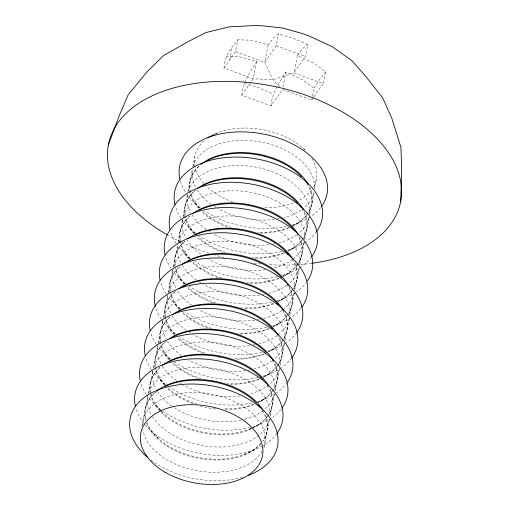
<?xml version="1.0" encoding="UTF-8"?>
<svg xmlns="http://www.w3.org/2000/svg" width="510" height="510" viewBox="0 0 510 510"><rect width="100%" height="100%" fill="white"/><g stroke="black" fill="none" stroke-linecap="round" stroke-linejoin="round"><path stroke-width="0.38" stroke-dasharray="2.55 1.91" d="M142.003 426.513L145.21 408.912M145.701 408.172L147.792 396.691A61.895 38.964 10.3 0 0 151.693 415.229M148.346 393.631L150.157 383.679M150.648 382.94L152.879 370.693A61.895 38.964 10.3 0 0 156.264 389.315M153.433 367.633L155.11 358.453M155.588 357.759L157.679 346.277A61.895 38.964 10.3 0 0 161.205 364.134M158.24 343.217L160.051 333.266M160.535 332.571L162.76 320.325A61.895 38.964 10.3 0 0 166.145 338.946M163.321 317.265L164.991 308.085M165.482 307.345L167.573 295.864A61.895 38.964 10.3 0 0 171.099 313.72M168.128 292.804L169.938 282.852M170.429 282.113L172.52 270.631A61.895 38.964 10.3 0 0 176.046 288.488M173.215 266.806L174.892 257.626M175.383 256.887L177.474 245.406A61.895 38.964 10.3 0 0 180.993 263.262M178.028 242.346L179.839 232.394M180.33 231.655L182.561 219.408A61.895 38.964 10.3 0 0 186.322 238.712M182.975 217.113L184.786 207.168M185.283 206.429L187.508 194.183A61.895 38.964 10.3 0 0 190.893 212.804M187.929 191.887L189.739 181.936M190.224 181.241L192.308 169.76A61.895 38.964 10.3 0 0 195.834 187.616M192.869 166.7L194.68 156.755M263.88 448.156L266.947 431.32M267.438 430.58L269.529 419.099A61.895 38.964 10.3 0 1 217.024 447.015A61.895 38.964 10.3 0 1 152.496 416.574M270.09 416.039L271.9 406.087M272.391 405.348L274.482 393.873A61.895 38.964 10.3 0 1 263.504 410.276M275.037 390.813L276.847 380.862M277.332 380.167L279.423 368.685A61.895 38.964 10.3 0 1 249.282 394.128M279.977 365.625L281.788 355.674M282.272 354.979L284.363 343.504A61.895 38.964 10.3 0 1 272.761 360.385M284.918 340.444L286.728 330.493M287.219 329.753L289.31 318.272M289.871 315.212L291.682 305.26M292.173 304.521L294.264 293.046M294.818 289.986L296.629 280.035M297.12 279.295L299.211 267.814A61.895 38.964 10.3 0 1 287.608 284.701M299.765 264.754L301.576 254.802M302.073 254.063L304.024 243.353M304.719 239.528L306.529 229.576M307.02 228.837L309.111 217.356A61.895 38.964 10.3 0 1 297.508 234.243M309.666 214.296L311.476 204.344M311.961 203.649L314.052 192.174A61.895 38.964 10.3 0 1 303.074 208.577M314.606 189.114L316.417 179.163M224.037 68.098C224.145 56.591 231.049 48.316 237.813 39.786L250.455 40.194L268.145 44.854L274.622 36.733L278.505 33.96L293.307 38.346L307.74 44.612L305.42 56.438L293.97 72.917L272.85 79.777L253.279 78.744L224.037 68.098L235.492 51.618L237.813 39.786M229.768 59.855L232.273 47.086M313.522 97.506L311.757 100.043L282.521 89.39L271.065 105.87L241.829 95.223C242.658 82.435 250.091 71.827 256.696 61.328L239.005 56.667L226.363 56.266M256.696 61.328L253.279 78.744L251.079 81.912M268.145 44.854L264.728 62.271L272.85 79.777L279.831 86.719M235.492 51.618L264.728 62.271L276.184 45.792L278.505 33.96M271.065 105.87C271.894 93.081 279.333 82.473 285.931 71.98L302.972 79.968L314.077 88.211L311.757 100.043M282.961 87.121L285.931 71.98M297.387 55.501L293.97 72.917L323.206 83.564L325.533 71.731L314.428 63.489L297.387 55.501L303.858 47.379L307.74 44.612M314.077 88.211L319.987 79.031L325.533 71.731M241.829 95.223L250.633 82.543M313.962 96.874L323.206 83.564M215.526 133.92L217.579 132.951M292.479 225.834L299.313 222.602M288.22 250.697L294.372 247.79M283.273 275.929L289.425 273.016M277.638 301.48L284.472 298.248M272.691 326.706L279.525 323.474M268.426 351.613L274.571 348.706M263.472 376.845L269.624 373.932M257.85 402.352L264.684 399.12M249.492 429.152L252.227 427.858M252.909 427.533L259.743 424.301M244.539 454.378L254.79 449.533M244.15 83.391L258.952 87.771L273.385 94.038M276.184 45.792L305.42 56.438M303.66 148.799L304.719 149.889M195.043 203.407L199.276 207.78M190.102 228.595L194.865 233.51M185.155 253.821L189.918 258.742M180.202 279.053L184.964 283.968M175.255 304.279L180.017 309.2M170.308 329.511L174.535 333.884M165.355 354.737L170.117 359.658M160.414 379.925L165.176 384.84M155.473 405.106L160.236 410.027M160.765 410.575L163.41 413.304M150.526 430.338L158.457 438.536M277.217 335.025A61.895 38.964 10.3 0 1 277.861 365.211M277.459 365.797A61.895 38.964 10.3 0 1 263.415 377.438M258.889 379.478A61.895 38.964 10.3 0 1 229.749 384.368M198.237 378.567A61.895 38.964 10.3 0 1 171.596 362.483M168.784 359.512A61.895 38.964 10.3 0 1 160.427 344.25M160.267 343.561A61.895 38.964 10.3 0 1 171.162 316.098M239.949 395.926A61.895 38.964 10.3 0 1 183.332 385.024M181.343 383.864A61.895 38.964 10.3 0 1 179.947 383.01M176.594 380.753A61.895 38.964 10.3 0 1 162.39 366.161M158.361 343.23A61.895 38.964 10.3 0 1 225.86 318.418A61.895 38.964 10.3 0 1 279.882 365.6M274.979 363.611A61.895 38.964 10.3 0 1 273.398 389.697M273.003 390.284A61.895 38.964 10.3 0 1 258.226 402.288M253.738 404.239A61.895 38.964 10.3 0 1 223.788 408.822M197.357 404.277A61.895 38.964 10.3 0 1 168.351 388.123M164.864 384.604A61.895 38.964 10.3 0 1 155.811 368.048M155.505 366.454A61.895 38.964 10.3 0 1 166.706 340.591M287.257 382.423A74.97 47.2 10.3 0 1 276.42 392.942M275.808 393.357A74.97 47.2 10.3 0 1 257.442 401.574M252.016 402.919A74.97 47.2 10.3 0 1 170.187 387.536M165.661 384.317A74.97 47.2 10.3 0 1 151.693 369.979M151.279 369.374A74.97 47.2 10.3 0 1 145.758 357.708M262.376 410.665A61.895 38.964 10.3 0 1 263.02 440.85M260.833 443.738A61.895 38.964 10.3 0 1 199.442 458.515A61.895 38.964 10.3 0 1 146.682 423.376M145.771 420.584A61.895 38.964 10.3 0 1 156.946 391.259M142.564 425.053A61.895 38.964 10.3 0 1 211.019 394.058A61.895 38.964 10.3 0 1 263.695 447.353M262.051 451.012A61.895 38.964 10.3 0 1 197.293 470.768A61.895 38.964 10.3 0 1 142.896 429.853M242.601 477.213A74.97 47.2 10.3 0 1 150.82 459.963M272.276 360.213A61.895 38.964 10.3 0 1 272.92 390.392M272.098 391.559A61.895 38.964 10.3 0 1 258.474 402.619M253.948 404.666A61.895 38.964 10.3 0 1 224.808 409.555M215.66 408.969A61.895 38.964 10.3 0 1 200.551 406.068M193.296 403.754A61.895 38.964 10.3 0 1 167.866 388.818M164.379 385.299A61.895 38.964 10.3 0 1 155.486 369.438M155.327 368.749A61.895 38.964 10.3 0 1 165.61 341.776M262.88 410.754A61.895 38.964 10.3 0 1 241.989 419.889M241.192 420.061A61.895 38.964 10.3 0 1 172.31 406.4M171.653 405.934A61.895 38.964 10.3 0 1 157.45 391.348M153.65 367.659A61.895 38.964 10.3 0 1 221.531 343.714A61.895 38.964 10.3 0 1 274.941 390.787M270.039 388.798A61.895 38.964 10.3 0 1 268.458 414.885M268.062 415.471A61.895 38.964 10.3 0 1 251.793 428.177M251.035 428.508A61.895 38.964 10.3 0 1 161.613 411.576M161.039 410.983A61.895 38.964 10.3 0 1 150.871 393.236M150.705 392.439A61.895 38.964 10.3 0 1 159.961 367.276M281.01 409.364A74.97 47.2 10.3 0 1 271.479 418.123M270.867 418.544A74.97 47.2 10.3 0 1 253.26 426.538M250.206 427.374A74.97 47.2 10.3 0 1 163.264 411.372M160.72 409.505A74.97 47.2 10.3 0 1 146.752 395.167M146.338 394.561A74.97 47.2 10.3 0 1 140.626 382.194M311.948 263.275A148.875 88.976 11.1 0 1 299.67 264.543M298.885 264.601A148.875 88.976 11.1 0 1 268.005 264.575M260.929 263.989A148.875 88.976 11.1 0 1 253.814 263.185M224.215 257.575A148.875 88.976 11.1 0 1 215.01 255.051M208.972 253.183A148.875 88.976 11.1 0 1 181.662 242.39M180.948 242.046A148.875 88.976 11.1 0 1 167.911 235.237M311.852 158.508A61.895 38.964 10.3 0 1 312.49 188.694M311.667 189.86A61.895 38.964 10.3 0 1 298.044 200.921M293.518 202.961A61.895 38.964 10.3 0 1 264.378 207.857M232.866 202.056A61.895 38.964 10.3 0 1 206.231 185.971M203.955 183.6A61.895 38.964 10.3 0 1 195.062 167.739M194.897 167.05A61.895 38.964 10.3 0 1 205.791 139.587M215.277 133.926A61.895 38.964 10.3 0 1 304.872 149.946M301.231 209.935A61.895 38.964 10.3 0 1 283.911 217.617M279.161 218.688A61.895 38.964 10.3 0 1 277.548 218.975M274.584 219.415A61.895 38.964 10.3 0 1 217.961 208.507M215.972 207.353A61.895 38.964 10.3 0 1 214.583 206.493M211.223 204.236A61.895 38.964 10.3 0 1 197.019 189.65M192.99 166.719A61.895 38.964 10.3 0 1 260.489 141.901A61.895 38.964 10.3 0 1 314.511 189.083M309.615 187.1A61.895 38.964 10.3 0 1 292.855 225.777M289.062 227.454A61.895 38.964 10.3 0 1 257.665 232.279M231.259 227.53A61.895 38.964 10.3 0 1 202.98 211.605M199.493 208.093A61.895 38.964 10.3 0 1 201.335 164.073M320.586 207.666A74.97 47.2 10.3 0 1 311.055 216.425M310.437 216.839A74.97 47.2 10.3 0 1 292.071 225.057M286.645 226.408A74.97 47.2 10.3 0 1 204.816 211.025M200.29 207.806A74.97 47.2 10.3 0 1 187.183 194.68M185.13 191.645A74.97 47.2 10.3 0 1 180.387 181.197M306.912 183.696A61.895 38.964 10.3 0 1 307.549 213.881M307.147 214.468A61.895 38.964 10.3 0 1 293.103 226.108M288.577 228.148A61.895 38.964 10.3 0 1 259.437 233.038M227.925 227.237A61.895 38.964 10.3 0 1 202.495 212.3M198.473 208.182A61.895 38.964 10.3 0 1 201.482 164.29M296.909 234.683A61.895 38.964 10.3 0 1 278.97 242.805M275.024 243.716A61.895 38.964 10.3 0 1 272.608 244.156M268.885 244.692A61.895 38.964 10.3 0 1 213.677 234.058M210.33 232.107A61.895 38.964 10.3 0 1 208.953 231.24M206.282 229.423A61.895 38.964 10.3 0 1 192.079 214.831M188.279 191.148A61.895 38.964 10.3 0 1 256.167 167.203A61.895 38.964 10.3 0 1 309.57 214.27M304.342 211.593A61.895 38.964 10.3 0 1 287.914 250.958M284.121 252.635A61.895 38.964 10.3 0 1 251.959 257.435M225.598 252.475A61.895 38.964 10.3 0 1 198.039 236.793M194.552 233.274A61.895 38.964 10.3 0 1 185.5 216.724M185.194 215.124A61.895 38.964 10.3 0 1 197.019 188.776M316.525 231.687A74.97 47.2 10.3 0 1 306.108 241.612M305.496 242.027A74.97 47.2 10.3 0 1 287.889 250.021M281.705 251.589A74.97 47.2 10.3 0 1 199.212 235.76M195.974 233.459A74.97 47.2 10.3 0 1 181.381 218.65M180.973 218.044A74.97 47.2 10.3 0 1 175.255 205.677M292.058 259.38A61.895 38.964 10.3 0 1 292.702 289.565M291.879 290.732A61.895 38.964 10.3 0 1 278.256 301.792M273.73 303.832A61.895 38.964 10.3 0 1 244.59 308.728M213.078 302.927A61.895 38.964 10.3 0 1 187.648 287.991M184.161 284.472A61.895 38.964 10.3 0 1 175.268 268.611M174.943 267.125A61.895 38.964 10.3 0 1 185.391 240.949M294.244 293.04A61.895 38.964 10.3 0 1 283.286 309.449M282.062 310.373A61.895 38.964 10.3 0 1 263.345 318.686M259.367 319.56A61.895 38.964 10.3 0 1 257.754 319.846M254.79 320.286A61.895 38.964 10.3 0 1 198.83 309.742M192.091 305.573A61.895 38.964 10.3 0 1 177.231 290.522M173.432 266.832A61.895 38.964 10.3 0 1 241.313 242.887A61.895 38.964 10.3 0 1 294.723 289.954M289.151 286.588A61.895 38.964 10.3 0 1 288.239 314.052M287.844 314.638A61.895 38.964 10.3 0 1 273.067 326.649M269.274 328.325A61.895 38.964 10.3 0 1 237.87 333.151M211.471 328.402A61.895 38.964 10.3 0 1 183.192 312.477M179.705 308.964A61.895 38.964 10.3 0 1 170.652 292.409M170.346 290.815A61.895 38.964 10.3 0 1 179.743 266.449M300.792 308.537A74.97 47.2 10.3 0 1 291.261 317.296M290.649 317.711A74.97 47.2 10.3 0 1 273.035 325.712M266.858 327.28A74.97 47.2 10.3 0 1 185.028 311.897M180.502 308.677A74.97 47.2 10.3 0 1 166.534 294.34M166.12 293.734A74.97 47.2 10.3 0 1 160.599 282.068M297.011 234.154A61.895 38.964 10.3 0 1 297.649 264.339M297.247 264.926A61.895 38.964 10.3 0 1 283.203 276.567M278.683 278.607A61.895 38.964 10.3 0 1 249.537 283.496M218.031 277.695A61.895 38.964 10.3 0 1 192.595 262.758M188.572 258.64A61.895 38.964 10.3 0 1 180.221 243.378M180.055 242.69A61.895 38.964 10.3 0 1 190.338 215.717M287.009 285.141A61.895 38.964 10.3 0 1 269.076 293.256M264.32 294.327A61.895 38.964 10.3 0 1 262.707 294.614M259.743 295.054A61.895 38.964 10.3 0 1 203.12 284.153M201.131 282.993A61.895 38.964 10.3 0 1 199.053 281.698M196.382 279.882A61.895 38.964 10.3 0 1 182.178 265.289M178.149 242.358A61.895 38.964 10.3 0 1 245.648 217.547A61.895 38.964 10.3 0 1 299.67 264.728M294.774 262.739A61.895 38.964 10.3 0 1 293.193 288.826M292.791 289.412A61.895 38.964 10.3 0 1 278.014 301.416M273.526 303.367A61.895 38.964 10.3 0 1 241.3 307.855M215.698 302.934A61.895 38.964 10.3 0 1 188.139 287.251M184.652 283.732A61.895 38.964 10.3 0 1 175.599 267.176M175.293 265.582A61.895 38.964 10.3 0 1 184.697 241.217M307.045 281.552A74.97 47.2 10.3 0 1 296.214 292.071M295.596 292.485A74.97 47.2 10.3 0 1 277.236 300.702M271.804 302.048A74.97 47.2 10.3 0 1 189.312 286.218M186.073 283.917A74.97 47.2 10.3 0 1 171.481 269.108M171.073 268.502A74.97 47.2 10.3 0 1 165.546 256.836M301.958 208.922A61.895 38.964 10.3 0 1 302.596 239.107M302.2 239.694A61.895 38.964 10.3 0 1 288.156 251.334M283.63 253.374A61.895 38.964 10.3 0 1 254.484 258.27M222.978 252.469A61.895 38.964 10.3 0 1 197.548 237.532M194.061 234.013A61.895 38.964 10.3 0 1 185.347 218.841M185.009 217.464A61.895 38.964 10.3 0 1 195.904 190M304.145 242.581A61.895 38.964 10.3 0 1 293.186 258.991M292.561 259.469A61.895 38.964 10.3 0 1 273.245 268.228M265.442 269.726A61.895 38.964 10.3 0 1 208.73 259.29M200.685 254.184A61.895 38.964 10.3 0 1 187.132 240.063M183.332 216.374A61.895 38.964 10.3 0 1 250.601 192.315A61.895 38.964 10.3 0 1 304.68 238.712M299.395 236.819A61.895 38.964 10.3 0 1 298.14 263.6M297.738 264.186A61.895 38.964 10.3 0 1 282.967 276.19M279.174 277.867A61.895 38.964 10.3 0 1 247.012 282.661M221.372 277.944A61.895 38.964 10.3 0 1 193.086 262.019M190.153 259.106A61.895 38.964 10.3 0 1 180.546 241.95M180.387 241.153A61.895 38.964 10.3 0 1 189.643 215.991M311.578 256.912A74.97 47.2 10.3 0 1 301.767 266.418M301.161 266.838A74.97 47.2 10.3 0 1 282.183 275.47M277.542 276.649A74.97 47.2 10.3 0 1 194.928 261.439M190.396 258.219A74.97 47.2 10.3 0 1 177.741 245.699M176.02 243.276A74.97 47.2 10.3 0 1 170.499 231.61M267.329 385.439A61.895 38.964 10.3 0 1 267.967 415.625M267.151 416.791A61.895 38.964 10.3 0 1 252.055 428.572M251.302 428.916A61.895 38.964 10.3 0 1 190.243 429.649A61.895 38.964 10.3 0 1 150.539 394.663M150.373 393.975A61.895 38.964 10.3 0 1 161.275 366.511M148.703 392.891A61.895 38.964 10.3 0 1 216.584 368.947A61.895 38.964 10.3 0 1 269.988 416.013M265.404 414.719A61.895 38.964 10.3 0 1 262.688 441.277M260.833 443.56A61.895 38.964 10.3 0 1 199.397 457.674A61.895 38.964 10.3 0 1 147.173 422.637M145.917 418.468A61.895 38.964 10.3 0 1 156.812 391.004M276.943 433.43A74.97 47.2 10.3 0 1 263.351 445.377M262.682 445.759A74.97 47.2 10.3 0 1 144.528 424.008M144.043 423.415A74.97 47.2 10.3 0 1 135.87 408.121M287.111 284.612A61.895 38.964 10.3 0 1 287.748 314.798M286.932 315.964A61.895 38.964 10.3 0 1 273.309 327.025M268.783 329.065A61.895 38.964 10.3 0 1 239.636 333.954M208.131 328.153A61.895 38.964 10.3 0 1 182.695 313.216M179.214 309.704A61.895 38.964 10.3 0 1 170.321 293.837M170.155 293.148A61.895 38.964 10.3 0 1 181.056 265.684M289.298 318.272A61.895 38.964 10.3 0 1 277.708 335.159M277.108 335.599A61.895 38.964 10.3 0 1 259.176 343.714M255.223 344.626A61.895 38.964 10.3 0 1 252.807 345.072M249.843 345.512A61.895 38.964 10.3 0 1 193.226 334.611M190.536 333.024A61.895 38.964 10.3 0 1 189.153 332.157M186.481 330.333A61.895 38.964 10.3 0 1 172.278 315.747M168.485 292.064A61.895 38.964 10.3 0 1 236.366 268.12A61.895 38.964 10.3 0 1 289.769 315.186M285.186 313.892A61.895 38.964 10.3 0 1 268.12 351.875M263.625 353.825A61.895 38.964 10.3 0 1 233.676 358.409M205.084 353.143A61.895 38.964 10.3 0 1 178.239 337.709M174.758 334.19A61.895 38.964 10.3 0 1 165.699 317.634M165.533 316.844A61.895 38.964 10.3 0 1 176.594 290.171M296.724 332.603A74.97 47.2 10.3 0 1 286.314 342.529M285.696 342.943A74.97 47.2 10.3 0 1 268.088 350.937M261.904 352.506A74.97 47.2 10.3 0 1 179.412 336.676M175.548 333.903A74.97 47.2 10.3 0 1 161.581 319.566M161.173 318.96A74.97 47.2 10.3 0 1 155.652 307.294M282.572 310.513A61.895 38.964 10.3 0 1 282.801 340.023M282.4 340.61A61.895 38.964 10.3 0 1 269.076 351.875M265.372 353.653A61.895 38.964 10.3 0 1 234.689 359.18M220.199 357.854A61.895 38.964 10.3 0 1 218.688 357.586M203.178 353.385A61.895 38.964 10.3 0 1 177.748 338.449M174.261 334.93A61.895 38.964 10.3 0 1 165.367 319.069M165.208 318.374A61.895 38.964 10.3 0 1 175.491 291.408M272.161 360.831A61.895 38.964 10.3 0 1 253.444 369.144M250.276 369.858A61.895 38.964 10.3 0 1 247.854 370.305M245.641 370.642A61.895 38.964 10.3 0 1 188.929 360.2M181.534 355.566A61.895 38.964 10.3 0 1 167.331 340.98M163.531 317.29A61.895 38.964 10.3 0 1 231.412 293.346A61.895 38.964 10.3 0 1 284.822 340.412M279.595 337.735A61.895 38.964 10.3 0 1 263.166 377.107M259.373 378.783A61.895 38.964 10.3 0 1 227.211 383.577M200.851 378.618A61.895 38.964 10.3 0 1 173.292 362.935M169.804 359.416A61.895 38.964 10.3 0 1 160.752 342.867M160.586 342.07A61.895 38.964 10.3 0 1 169.843 316.908M291.777 357.829A74.97 47.2 10.3 0 1 281.966 367.334M281.361 367.755A74.97 47.2 10.3 0 1 262.382 376.386M257.748 377.559A74.97 47.2 10.3 0 1 174.458 361.909M170.601 359.136A74.97 47.2 10.3 0 1 156.634 344.798M156.226 344.193A74.97 47.2 10.3 0 1 150.507 331.825"/><path stroke-width="0.76" d="M400.694 201.424L401.663 170.149L400.943 147.358L391.954 118.645L382.729 97.939L366.072 76.749L352.04 60.773L332.469 46.812L308.697 35.821L301.238 33.195L282.597 28.05L263.402 25.895L255.191 25.5L229.105 26.871L205.862 32.563L187.036 42.203L163.455 55.635L147.39 71.457L128.169 94.726L119.263 115.662L108.337 145.018M207.328 137.802L214.844 134.245M145.229 355.617A74.97 47.2 10.3 0 1 227.377 310.322A74.97 47.2 10.3 0 1 287.659 381.831M178.423 311.508A61.895 38.964 10.3 0 1 272.512 328.829M169.18 338.799A61.895 38.964 10.3 0 1 273.564 360.863M147.243 457.056A74.97 47.2 10.3 0 1 156.946 390.328A74.97 47.2 10.3 0 1 262.306 409.32A74.97 47.2 10.3 0 1 248.453 475.294M165.055 386.433A61.895 38.964 10.3 0 1 256.562 403.276M257.677 404.475A61.895 38.964 10.3 0 1 259.737 406.923M140.288 380.798A74.97 47.2 10.3 0 1 223.495 335.707A74.97 47.2 10.3 0 1 281.896 408.198M173.483 336.696A61.895 38.964 10.3 0 1 266.462 352.818M162.39 365.294A61.895 38.964 10.3 0 1 219.746 356.044A61.895 38.964 10.3 0 1 268.623 386.051M167.255 234.861A148.875 88.976 11.1 0 1 153.446 95.223A148.875 88.976 11.1 0 1 377.61 139.236A148.875 88.976 11.1 0 1 311.948 263.275M179.858 179.099A74.97 47.2 10.3 0 1 263.071 134.009A74.97 47.2 10.3 0 1 321.466 206.499M201.96 163.595A61.895 38.964 10.3 0 1 259.316 154.345A61.895 38.964 10.3 0 1 308.199 184.352M174.917 204.287A74.97 47.2 10.3 0 1 258.13 159.196A74.97 47.2 10.3 0 1 316.525 231.687M207.391 160.554A61.895 38.964 10.3 0 1 301.652 176.9M197.619 188.337A61.895 38.964 10.3 0 1 254.866 179.628A61.895 38.964 10.3 0 1 303.259 209.534M160.064 279.971A74.97 47.2 10.3 0 1 243.276 234.88A74.97 47.2 10.3 0 1 301.678 307.371M194.737 235.148A61.895 38.964 10.3 0 1 288.418 254.401M182.172 264.467A61.895 38.964 10.3 0 1 239.528 255.217A61.895 38.964 10.3 0 1 288.405 285.224M165.017 254.745A74.97 47.2 10.3 0 1 247.165 209.451A74.97 47.2 10.3 0 1 307.447 280.959M198.945 210.273A61.895 38.964 10.3 0 1 294.366 230.405M187.725 238.795A61.895 38.964 10.3 0 1 292.549 258.64M169.964 229.513A74.97 47.2 10.3 0 1 253.177 184.422A74.97 47.2 10.3 0 1 311.578 256.912M202.444 185.78A61.895 38.964 10.3 0 1 297.789 203.337M299.797 205.798A61.895 38.964 10.3 0 1 300.709 207.047M192.072 214.009A61.895 38.964 10.3 0 1 297.502 233.414M135.335 406.03A74.97 47.2 10.3 0 1 218.548 360.94A74.97 47.2 10.3 0 1 276.943 433.43M169.263 361.558A61.895 38.964 10.3 0 1 263.16 379.848M157.443 390.52A61.895 38.964 10.3 0 1 262.873 409.925M155.454 306.593A74.97 47.2 10.3 0 1 237.265 259.909A74.97 47.2 10.3 0 1 296.724 332.603M188.311 261.094A61.895 38.964 10.3 0 1 281.858 277.816M178.436 288.813A61.895 38.964 10.3 0 1 236.085 280.755A61.895 38.964 10.3 0 1 283.834 311.132M150.169 330.429A74.97 47.2 10.3 0 1 233.376 285.339A74.97 47.2 10.3 0 1 291.777 357.829M182.644 286.697A61.895 38.964 10.3 0 1 278.517 304.859M172.272 314.925A61.895 38.964 10.3 0 1 173.489 314.039M174.764 313.191A61.895 38.964 10.3 0 1 277.701 334.331M164.979 472.171A61.895 38.964 10.3 0 0 262.491 455.806A61.895 38.964 10.3 0 0 177.397 405.832A61.895 38.964 10.3 0 0 164.979 472.171"/></g></svg>
